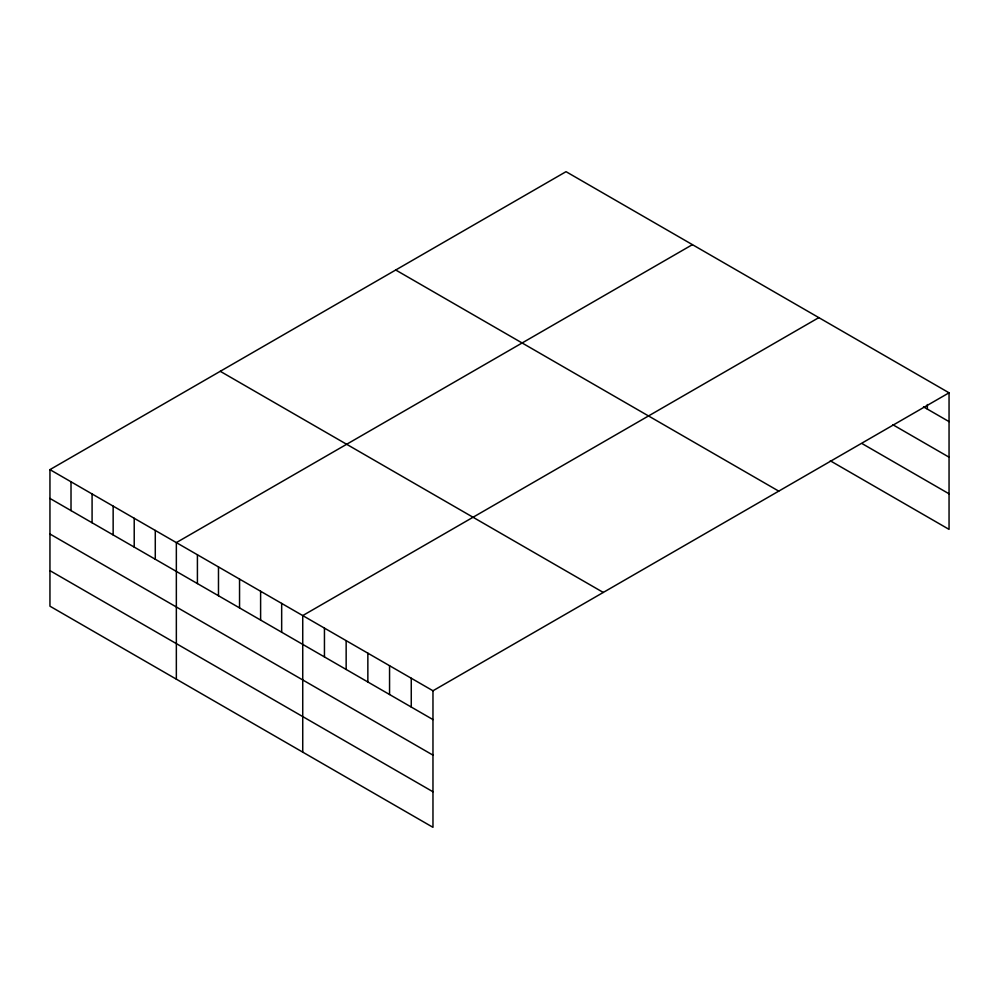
<?xml version="1.0" encoding="UTF-8"?>
<svg xmlns="http://www.w3.org/2000/svg" width="999" height="999" viewBox="0 0 999 999"><rect width="100%" height="100%" fill="white"/><g stroke="black" fill="none" stroke-linecap="round" stroke-linejoin="round"><path stroke-width="1.5" d="M49.95 469.63L432.967 690.771L432.967 827.322L49.95 606.193L49.95 469.63L566.033 171.678L949.05 392.807L949.05 529.37L830.319 460.814M692.432 244.643L176.348 542.607L176.348 679.17M818.83 317.62L302.734 615.584L302.734 752.135M432.967 690.771L949.05 392.807M923.513 406.88L949.05 421.615M892.869 424.737L949.05 457.18M862.237 443.681L949.05 493.806M395.729 270.005L778.745 491.133M220.255 371.303L603.271 592.444M49.95 498.439L432.967 719.58M49.95 534.003L432.967 755.132M49.95 570.641L432.967 791.77M927.347 404.533L927.347 409.091M411.263 678.234L411.263 707.042M389.56 665.709L389.56 694.517M367.857 653.171L367.857 681.98M346.154 640.646L346.154 669.455M324.45 628.109L324.45 656.917M281.668 603.421L281.668 632.23M260.614 591.258L260.614 620.067M239.548 579.095L239.548 607.904M218.481 566.933L218.481 595.741M197.415 554.77L197.415 583.578M155.282 530.444L155.282 559.253M134.216 518.281L134.216 547.09M113.149 506.118L113.149 534.927M92.083 493.956L92.083 522.764M71.016 481.793L71.016 510.601"/></g></svg>
